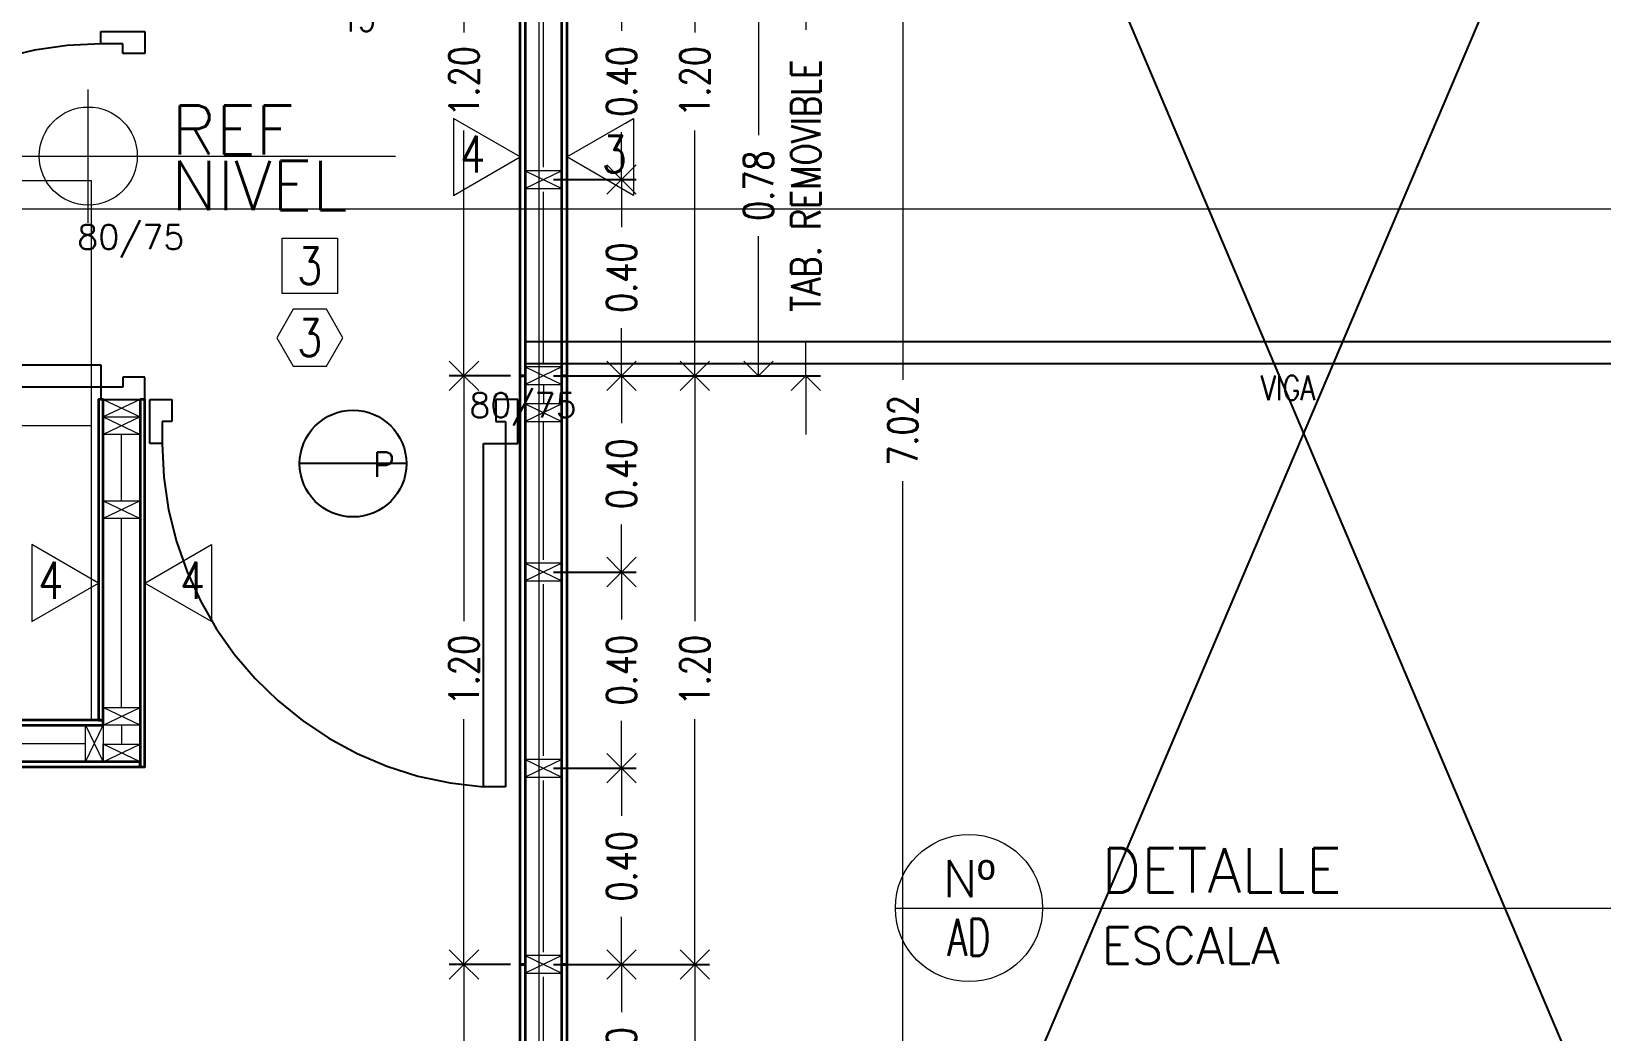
# Model space of a CAD drawing. Header units: inches. Extents: x 10.8 to 60.4, y 12.2 to 79.7.
# Drawn here: x 15.527 to 18.728, y 37.457 to 39.495 of the extents above; entities that cross this region are included whole.
import ezdxf
from ezdxf.enums import TextEntityAlignment as Align

# ---------------------------------------------------------------- set-up
doc = ezdxf.new("R2010")
doc.units = ezdxf.units.IN
doc.header["$MEASUREMENT"] = 0
doc.linetypes.add('CENTER', pattern=[2, 1.25, -0.25, 0.25, -0.25])
doc.layers.get('DEFPOINTS').update_dxf_attribs({"color": 210})
for name, color, linetype, lineweight in [('A-ANNO-DIMS', 3, 'Continuous', 18), ('A-ANNO-SYMB', 3, 'Continuous', 18), ('A-ANNO-TEXT', 3, 'Continuous', 18), ('A-DOOR-FULL', 4, 'Continuous', 25), ('A-ELEV-MBE2', 4, 'Continuous', 25), ('A-FURN', 8, 'Continuous', 18), ('A-SECT-MCUT', 7, 'Continuous', 35), ('A-WALL-PATT', 8, 'Continuous', 18), ('A-WALL-STUD', 3, 'Continuous', 18)]:
    doc.layers.add(name, color=color, linetype=linetype, lineweight=lineweight)
doc.styles.add('E-ROMANS', font='romans.shx', dxfattribs={"width": 0.8})
doc.dimstyles.new('E-0050_ARW_12', dxfattribs={"dimscale": 0.001, "dimtxt": 60, "dimasz": 60, "dimexe": 30, "dimexo": 20, "dimgap": 30, "dimtad": 0, "dimzin": 0, "dimdsep": 46, "dimtxsty": 'E-ROMANS', "dimblk": 'OPEN90', "dimcen": 30, "dimclrd": 256, "dimclre": 256, "dimclrt": 256, "dimadec": 0, "dimazin": 0, "dimtfac": 1, "dimtmove": 1, "dimatfit": 3, "dimldrblk": 'OPEN90', "dimfxl": 1, "dimtfill": 1, "dimtolj": 1, "dimtzin": 0, "dimlwd": -1, "dimarcsym": 0})

# ---------------------------------------------------------------- blocks, each defined once
blk = doc.blocks.new('_Open90')
at = {"color": 0, "linetype": 'ByBlock', "lineweight": -2}
for p, q in [((0, 0), (-1, 0)), ((-0.5, 0.5), (0, 0)), ((0, 0), (-0.5, -0.5))]:
    blk.add_line(p, q, dxfattribs=at)
blk = doc.blocks.new('*D713')
at = {"layer": 'A-ANNO-DIMS', "lineweight": -2, "transparency": 16777216}
for p, q in [((16.5914, 37.5934), (16.7602, 37.5934)), ((16.5914, 37.1934), (16.7602, 37.1934))]:
    blk.add_line(p, q, dxfattribs=at)
at = {"layer": 'A-ANNO-DIMS', "transparency": 16777216}
for p, q in [((16.7302, 37.5334), (16.7302, 37.4965)), ((16.7302, 37.2534), (16.7302, 37.2903))]:
    blk.add_line(p, q, dxfattribs=at)
at = {"layer": 'DEFPOINTS', "color": 0, "transparency": 16777216}
for p in [(16.5714, 37.5934), (16.7302, 37.5934), (16.5714, 37.1934)]:
    blk.add_point(p, dxfattribs=at)
at = {"layer": 'A-ANNO-DIMS', "transparency": 16777216, "xscale": 0.06, "yscale": 0.06, "zscale": 0.06}
for p, rotation in [((16.7302, 37.5934), 90), ((16.7302, 37.1934), 270)]:
    blk.add_blockref('_Open90', p, dxfattribs=dict(at, rotation=rotation))
at = {"layer": 'A-ANNO-DIMS', "transparency": 16777216, "insert": (16.7302, 37.3934), "char_height": 0.06, "attachment_point": 5, "rotation": 90, "style": 'E-ROMANS', "bg_fill": 3, "box_fill_scale": 1.25, "bg_fill_color": 256, "bg_fill_true_color": 13158600, "bg_fill_transparency": 0}
blk.add_mtext('\\A1;0.40', dxfattribs=at)
blk = doc.blocks.new('*D714')
at = {"layer": 'A-ANNO-DIMS', "lineweight": -2, "transparency": 16777216}
for p, q in [((16.5914, 37.9934), (16.7602, 37.9934)), ((16.5914, 37.5934), (16.7602, 37.5934))]:
    blk.add_line(p, q, dxfattribs=at)
at = {"layer": 'A-ANNO-DIMS', "transparency": 16777216}
for p, q in [((16.7302, 37.9334), (16.7302, 37.8966)), ((16.7302, 37.6534), (16.7302, 37.6903))]:
    blk.add_line(p, q, dxfattribs=at)
at = {"layer": 'DEFPOINTS', "color": 0, "transparency": 16777216}
for p in [(16.5714, 37.9934), (16.7302, 37.9934), (16.5714, 37.5934)]:
    blk.add_point(p, dxfattribs=at)
at = {"layer": 'A-ANNO-DIMS', "transparency": 16777216, "xscale": 0.06, "yscale": 0.06, "zscale": 0.06}
for p, rotation in [((16.7302, 37.9934), 90), ((16.7302, 37.5934), 270)]:
    blk.add_blockref('_Open90', p, dxfattribs=dict(at, rotation=rotation))
at = {"layer": 'A-ANNO-DIMS', "transparency": 16777216, "insert": (16.7302, 37.7934), "char_height": 0.06, "attachment_point": 5, "rotation": 90, "style": 'E-ROMANS', "bg_fill": 3, "box_fill_scale": 1.25, "bg_fill_color": 256, "bg_fill_true_color": 13158600, "bg_fill_transparency": 0}
blk.add_mtext('\\A1;0.40', dxfattribs=at)
blk = doc.blocks.new('*D715')
at = {"layer": 'A-ANNO-DIMS', "lineweight": -2, "transparency": 16777216}
for p, q in [((16.5914, 38.3934), (16.7602, 38.3934)), ((16.5914, 37.9934), (16.7602, 37.9934))]:
    blk.add_line(p, q, dxfattribs=at)
at = {"layer": 'A-ANNO-DIMS', "transparency": 16777216}
for p, q in [((16.7302, 38.3334), (16.7302, 38.2966)), ((16.7302, 38.0534), (16.7302, 38.0903))]:
    blk.add_line(p, q, dxfattribs=at)
at = {"layer": 'DEFPOINTS', "color": 0, "transparency": 16777216}
for p in [(16.5714, 38.3934), (16.7302, 38.3934), (16.5714, 37.9934)]:
    blk.add_point(p, dxfattribs=at)
at = {"layer": 'A-ANNO-DIMS', "transparency": 16777216, "xscale": 0.06, "yscale": 0.06, "zscale": 0.06}
for p, rotation in [((16.7302, 38.3934), 90), ((16.7302, 37.9934), 270)]:
    blk.add_blockref('_Open90', p, dxfattribs=dict(at, rotation=rotation))
at = {"layer": 'A-ANNO-DIMS', "transparency": 16777216, "insert": (16.7302, 38.1934), "char_height": 0.06, "attachment_point": 5, "rotation": 90, "style": 'E-ROMANS', "bg_fill": 3, "box_fill_scale": 1.25, "bg_fill_color": 256, "bg_fill_true_color": 13158600, "bg_fill_transparency": 0}
blk.add_mtext('\\A1;0.40', dxfattribs=at)
blk = doc.blocks.new('*D716')
at = {"layer": 'A-ANNO-DIMS', "lineweight": -2, "transparency": 16777216}
for p, q in [((16.5914, 38.7934), (16.7602, 38.7934)), ((16.5914, 38.3934), (16.7602, 38.3934))]:
    blk.add_line(p, q, dxfattribs=at)
at = {"layer": 'A-ANNO-DIMS', "transparency": 16777216}
for p, q in [((16.7302, 38.7334), (16.7302, 38.6966)), ((16.7302, 38.4534), (16.7302, 38.4903))]:
    blk.add_line(p, q, dxfattribs=at)
at = {"layer": 'DEFPOINTS', "color": 0, "transparency": 16777216}
for p in [(16.5714, 38.7934), (16.7302, 38.7934), (16.5714, 38.3934)]:
    blk.add_point(p, dxfattribs=at)
at = {"layer": 'A-ANNO-DIMS', "transparency": 16777216, "xscale": 0.06, "yscale": 0.06, "zscale": 0.06}
for p, rotation in [((16.7302, 38.7934), 90), ((16.7302, 38.3934), 270)]:
    blk.add_blockref('_Open90', p, dxfattribs=dict(at, rotation=rotation))
at = {"layer": 'A-ANNO-DIMS', "transparency": 16777216, "insert": (16.7302, 38.5934), "char_height": 0.06, "attachment_point": 5, "rotation": 90, "style": 'E-ROMANS', "bg_fill": 3, "box_fill_scale": 1.25, "bg_fill_color": 256, "bg_fill_true_color": 13158600, "bg_fill_transparency": 0}
blk.add_mtext('\\A1;0.40', dxfattribs=at)
blk = doc.blocks.new('*D717')
at = {"layer": 'A-ANNO-DIMS', "lineweight": -2, "transparency": 16777216}
for p, q in [((16.5914, 39.1934), (16.7602, 39.1934)), ((16.5914, 38.7934), (16.7602, 38.7934))]:
    blk.add_line(p, q, dxfattribs=at)
at = {"layer": 'A-ANNO-DIMS', "transparency": 16777216}
for p, q in [((16.7302, 39.1334), (16.7302, 39.0966)), ((16.7302, 38.8534), (16.7302, 38.8903))]:
    blk.add_line(p, q, dxfattribs=at)
at = {"layer": 'DEFPOINTS', "color": 0, "transparency": 16777216}
for p in [(16.5714, 39.1934), (16.7302, 39.1934), (16.5714, 38.7934)]:
    blk.add_point(p, dxfattribs=at)
at = {"layer": 'A-ANNO-DIMS', "transparency": 16777216, "xscale": 0.06, "yscale": 0.06, "zscale": 0.06}
for p, rotation in [((16.7302, 39.1934), 90), ((16.7302, 38.7934), 270)]:
    blk.add_blockref('_Open90', p, dxfattribs=dict(at, rotation=rotation))
at = {"layer": 'A-ANNO-DIMS', "transparency": 16777216, "insert": (16.7302, 38.9934), "char_height": 0.06, "attachment_point": 5, "rotation": 90, "style": 'E-ROMANS', "bg_fill": 3, "box_fill_scale": 1.25, "bg_fill_color": 256, "bg_fill_true_color": 13158600, "bg_fill_transparency": 0}
blk.add_mtext('\\A1;0.40', dxfattribs=at)
blk = doc.blocks.new('*D718')
at = {"layer": 'A-ANNO-DIMS', "lineweight": -2, "transparency": 16777216}
for p, q in [((16.5914, 39.5934), (16.7602, 39.5934)), ((16.5914, 39.1934), (16.7602, 39.1934))]:
    blk.add_line(p, q, dxfattribs=at)
at = {"layer": 'A-ANNO-DIMS', "transparency": 16777216}
for p, q in [((16.7302, 39.5334), (16.7302, 39.4966)), ((16.7302, 39.2534), (16.7302, 39.2903))]:
    blk.add_line(p, q, dxfattribs=at)
at = {"layer": 'DEFPOINTS', "color": 0, "transparency": 16777216}
for p in [(16.5714, 39.5934), (16.7302, 39.5934), (16.5714, 39.1934)]:
    blk.add_point(p, dxfattribs=at)
at = {"layer": 'A-ANNO-DIMS', "transparency": 16777216, "xscale": 0.06, "yscale": 0.06, "zscale": 0.06}
for p, rotation in [((16.7302, 39.5934), 90), ((16.7302, 39.1934), 270)]:
    blk.add_blockref('_Open90', p, dxfattribs=dict(at, rotation=rotation))
at = {"layer": 'A-ANNO-DIMS', "transparency": 16777216, "insert": (16.7302, 39.3934), "char_height": 0.06, "attachment_point": 5, "rotation": 90, "style": 'E-ROMANS', "bg_fill": 3, "box_fill_scale": 1.25, "bg_fill_color": 256, "bg_fill_true_color": 13158600, "bg_fill_transparency": 0}
blk.add_mtext('\\A1;0.40', dxfattribs=at)
blk = doc.blocks.new('*D727')
at = {"layer": 'A-ANNO-DIMS', "lineweight": -2, "transparency": 16777216}
for p, q in [((16.6389, 37.5934), (16.9097, 37.5934)), ((16.6389, 36.3934), (16.9097, 36.3934))]:
    blk.add_line(p, q, dxfattribs=at)
at = {"layer": 'A-ANNO-DIMS', "transparency": 16777216}
for p, q in [((16.8797, 37.5334), (16.8797, 37.0931)), ((16.8797, 36.4534), (16.8797, 36.8937))]:
    blk.add_line(p, q, dxfattribs=at)
at = {"layer": 'DEFPOINTS', "color": 0, "transparency": 16777216}
for p in [(16.6189, 37.5934), (16.8797, 37.5934), (16.6189, 36.3934)]:
    blk.add_point(p, dxfattribs=at)
at = {"layer": 'A-ANNO-DIMS', "transparency": 16777216, "xscale": 0.06, "yscale": 0.06, "zscale": 0.06}
for p, rotation in [((16.8797, 37.5934), 90), ((16.8797, 36.3934), 270)]:
    blk.add_blockref('_Open90', p, dxfattribs=dict(at, rotation=rotation))
at = {"layer": 'A-ANNO-DIMS', "transparency": 16777216, "insert": (16.8797, 36.9934), "char_height": 0.06, "attachment_point": 5, "rotation": 90, "style": 'E-ROMANS', "bg_fill": 3, "box_fill_scale": 1.25, "bg_fill_color": 256, "bg_fill_true_color": 13158600, "bg_fill_transparency": 0}
blk.add_mtext('\\A1;1.20', dxfattribs=at)
blk = doc.blocks.new('*D728')
at = {"layer": 'A-ANNO-DIMS', "lineweight": -2, "transparency": 16777216}
for p, q in [((16.6389, 38.7934), (16.9097, 38.7934)), ((16.6389, 37.5934), (16.9097, 37.5934))]:
    blk.add_line(p, q, dxfattribs=at)
at = {"layer": 'A-ANNO-DIMS', "transparency": 16777216}
for p, q in [((16.8797, 38.7334), (16.8797, 38.2931)), ((16.8797, 37.6534), (16.8797, 38.0937))]:
    blk.add_line(p, q, dxfattribs=at)
at = {"layer": 'DEFPOINTS', "color": 0, "transparency": 16777216}
for p in [(16.6189, 38.7934), (16.8797, 38.7934), (16.6189, 37.5934)]:
    blk.add_point(p, dxfattribs=at)
at = {"layer": 'A-ANNO-DIMS', "transparency": 16777216, "xscale": 0.06, "yscale": 0.06, "zscale": 0.06}
for p, rotation in [((16.8797, 38.7934), 90), ((16.8797, 37.5934), 270)]:
    blk.add_blockref('_Open90', p, dxfattribs=dict(at, rotation=rotation))
at = {"layer": 'A-ANNO-DIMS', "transparency": 16777216, "insert": (16.8797, 38.1934), "char_height": 0.06, "attachment_point": 5, "rotation": 90, "style": 'E-ROMANS', "bg_fill": 3, "box_fill_scale": 1.25, "bg_fill_color": 256, "bg_fill_true_color": 13158600, "bg_fill_transparency": 0}
blk.add_mtext('\\A1;1.20', dxfattribs=at)
blk = doc.blocks.new('*D729')
at = {"layer": 'A-ANNO-DIMS', "lineweight": -2, "transparency": 16777216}
for p, q in [((16.6389, 39.9934), (16.9097, 39.9934)), ((16.6389, 38.7934), (16.9097, 38.7934))]:
    blk.add_line(p, q, dxfattribs=at)
at = {"layer": 'A-ANNO-DIMS', "transparency": 16777216}
for p, q in [((16.8797, 39.9334), (16.8797, 39.4931)), ((16.8797, 38.8534), (16.8797, 39.2937))]:
    blk.add_line(p, q, dxfattribs=at)
at = {"layer": 'DEFPOINTS', "color": 0, "transparency": 16777216}
for p in [(16.6189, 39.9934), (16.8797, 39.9934), (16.6189, 38.7934)]:
    blk.add_point(p, dxfattribs=at)
at = {"layer": 'A-ANNO-DIMS', "transparency": 16777216, "xscale": 0.06, "yscale": 0.06, "zscale": 0.06}
for p, rotation in [((16.8797, 39.9934), 90), ((16.8797, 38.7934), 270)]:
    blk.add_blockref('_Open90', p, dxfattribs=dict(at, rotation=rotation))
at = {"layer": 'A-ANNO-DIMS', "transparency": 16777216, "insert": (16.8797, 39.3934), "char_height": 0.06, "attachment_point": 5, "rotation": 90, "style": 'E-ROMANS', "bg_fill": 3, "box_fill_scale": 1.25, "bg_fill_color": 256, "bg_fill_true_color": 13158600, "bg_fill_transparency": 0}
blk.add_mtext('\\A1;1.20', dxfattribs=at)
blk = doc.blocks.new('*D761')
at = {"layer": 'A-ANNO-DIMS', "lineweight": -2, "transparency": 16777216}
for p, q in [((16.5039, 37.5934), (16.3791, 37.5934)), ((16.5039, 36.3934), (16.3791, 36.3934))]:
    blk.add_line(p, q, dxfattribs=at)
at = {"layer": 'A-ANNO-DIMS', "transparency": 16777216}
for p, q in [((16.4091, 37.5334), (16.4091, 37.0931)), ((16.4091, 36.4534), (16.4091, 36.8937))]:
    blk.add_line(p, q, dxfattribs=at)
at = {"layer": 'DEFPOINTS', "color": 0, "transparency": 16777216}
for p in [(16.4091, 37.5934), (16.5239, 37.5934), (16.5239, 36.3934)]:
    blk.add_point(p, dxfattribs=at)
at = {"layer": 'A-ANNO-DIMS', "transparency": 16777216, "xscale": 0.06, "yscale": 0.06, "zscale": 0.06}
for p, rotation in [((16.4091, 37.5934), 90), ((16.4091, 36.3934), 270)]:
    blk.add_blockref('_Open90', p, dxfattribs=dict(at, rotation=rotation))
at = {"layer": 'A-ANNO-DIMS', "transparency": 16777216, "insert": (16.4091, 36.9934), "char_height": 0.06, "attachment_point": 5, "rotation": 90, "style": 'E-ROMANS', "bg_fill": 3, "box_fill_scale": 1.25, "bg_fill_color": 256, "bg_fill_true_color": 13158600, "bg_fill_transparency": 0}
blk.add_mtext('\\A1;1.20', dxfattribs=at)
blk = doc.blocks.new('*D762')
at = {"layer": 'A-ANNO-DIMS', "lineweight": -2, "transparency": 16777216}
for p, q in [((16.5039, 38.7934), (16.3791, 38.7934)), ((16.5039, 37.5934), (16.3791, 37.5934))]:
    blk.add_line(p, q, dxfattribs=at)
at = {"layer": 'A-ANNO-DIMS', "transparency": 16777216}
for p, q in [((16.4091, 38.7334), (16.4091, 38.2931)), ((16.4091, 37.6534), (16.4091, 38.0937))]:
    blk.add_line(p, q, dxfattribs=at)
at = {"layer": 'DEFPOINTS', "color": 0, "transparency": 16777216}
for p in [(16.4091, 38.7934), (16.5239, 38.7934), (16.5239, 37.5934)]:
    blk.add_point(p, dxfattribs=at)
at = {"layer": 'A-ANNO-DIMS', "transparency": 16777216, "xscale": 0.06, "yscale": 0.06, "zscale": 0.06}
for p, rotation in [((16.4091, 38.7934), 90), ((16.4091, 37.5934), 270)]:
    blk.add_blockref('_Open90', p, dxfattribs=dict(at, rotation=rotation))
at = {"layer": 'A-ANNO-DIMS', "transparency": 16777216, "insert": (16.4091, 38.1934), "char_height": 0.06, "attachment_point": 5, "rotation": 90, "style": 'E-ROMANS', "bg_fill": 3, "box_fill_scale": 1.25, "bg_fill_color": 256, "bg_fill_true_color": 13158600, "bg_fill_transparency": 0}
blk.add_mtext('\\A1;1.20', dxfattribs=at)
blk = doc.blocks.new('*D763')
at = {"layer": 'A-ANNO-DIMS', "lineweight": -2, "transparency": 16777216}
for p, q in [((16.5039, 39.9934), (16.3791, 39.9934)), ((16.5039, 38.7934), (16.3791, 38.7934))]:
    blk.add_line(p, q, dxfattribs=at)
at = {"layer": 'A-ANNO-DIMS', "transparency": 16777216}
for p, q in [((16.4091, 39.9334), (16.4091, 39.4931)), ((16.4091, 38.8534), (16.4091, 39.2937))]:
    blk.add_line(p, q, dxfattribs=at)
at = {"layer": 'DEFPOINTS', "color": 0, "transparency": 16777216}
for p in [(16.4091, 39.9934), (16.5239, 39.9934), (16.5239, 38.7934)]:
    blk.add_point(p, dxfattribs=at)
at = {"layer": 'A-ANNO-DIMS', "transparency": 16777216, "xscale": 0.06, "yscale": 0.06, "zscale": 0.06}
for p, rotation in [((16.4091, 39.9934), 90), ((16.4091, 38.7934), 270)]:
    blk.add_blockref('_Open90', p, dxfattribs=dict(at, rotation=rotation))
at = {"layer": 'A-ANNO-DIMS', "transparency": 16777216, "insert": (16.4091, 39.3934), "char_height": 0.06, "attachment_point": 5, "rotation": 90, "style": 'E-ROMANS', "bg_fill": 3, "box_fill_scale": 1.25, "bg_fill_color": 256, "bg_fill_true_color": 13158600, "bg_fill_transparency": 0}
blk.add_mtext('\\A1;1.20', dxfattribs=at)
blk = doc.blocks.new('*D785')
at = {"layer": 'A-ANNO-DIMS', "transparency": 16777216}
for p, q in [((17.1058, 39.6284), (17.1058, 39.6884)), ((17.1058, 39.5684), (17.1058, 39.4989)), ((17.1058, 38.7934), (17.1058, 38.8629)), ((17.1058, 38.7334), (17.1058, 38.6734))]:
    blk.add_line(p, q, dxfattribs=at)
at = {"layer": 'A-ANNO-DIMS', "lineweight": -2, "transparency": 16777216}
for p, q in [((16.6289, 39.5684), (17.1358, 39.5684)), ((16.6289, 38.7934), (17.1358, 38.7934))]:
    blk.add_line(p, q, dxfattribs=at)
at = {"layer": 'DEFPOINTS', "color": 0, "transparency": 16777216}
for p in [(16.6089, 39.5684), (16.6089, 38.7934), (17.1058, 38.7934)]:
    blk.add_point(p, dxfattribs=at)
at = {"layer": 'A-ANNO-DIMS', "transparency": 16777216, "xscale": 0.06, "yscale": 0.06, "zscale": 0.06}
for p, rotation in [((17.1058, 39.5684), 270), ((17.1058, 38.7934), 90)]:
    blk.add_blockref('_Open90', p, dxfattribs=dict(at, rotation=rotation))
at = {"layer": 'A-ANNO-DIMS', "transparency": 16777216, "insert": (17.1058, 39.1809), "char_height": 0.06, "attachment_point": 5, "rotation": 90, "style": 'E-ROMANS', "bg_fill": 3, "box_fill_scale": 1.25, "bg_fill_color": 256, "bg_fill_true_color": 13158600, "bg_fill_transparency": 0}
blk.add_mtext('\\A1;TAB. REMOVIBLE', dxfattribs=at)
blk = doc.blocks.new('*D786')
at = {"layer": 'A-ANNO-DIMS', "lineweight": -2, "transparency": 16777216}
for p, q in [((16.6289, 39.5684), (17.0396, 39.5684)), ((16.6289, 38.7934), (17.0396, 38.7934))]:
    blk.add_line(p, q, dxfattribs=at)
at = {"layer": 'A-ANNO-DIMS', "transparency": 16777216}
for p, q in [((17.0096, 39.5084), (17.0096, 39.284)), ((17.0096, 38.8534), (17.0096, 39.0778))]:
    blk.add_line(p, q, dxfattribs=at)
at = {"layer": 'DEFPOINTS', "color": 0, "transparency": 16777216}
for p in [(16.6089, 39.5684), (17.0096, 39.5684), (16.6089, 38.7934)]:
    blk.add_point(p, dxfattribs=at)
at = {"layer": 'A-ANNO-DIMS', "transparency": 16777216, "xscale": 0.06, "yscale": 0.06, "zscale": 0.06}
for p, rotation in [((17.0096, 39.5684), 90), ((17.0096, 38.7934), 270)]:
    blk.add_blockref('_Open90', p, dxfattribs=dict(at, rotation=rotation))
at = {"layer": 'A-ANNO-DIMS', "transparency": 16777216, "insert": (17.0096, 39.1809), "char_height": 0.06, "attachment_point": 5, "rotation": 90, "style": 'E-ROMANS', "bg_fill": 3, "box_fill_scale": 1.25, "bg_fill_color": 256, "bg_fill_true_color": 13158600, "bg_fill_transparency": 0}
blk.add_mtext('\\A1;0.78', dxfattribs=at)
blk = doc.blocks.new('*D1000')
at = {"layer": 'A-ANNO-DIMS', "lineweight": -2, "transparency": 16777216}
for p, q in [((16.6389, 42.1914), (17.3335, 42.1914)), ((16.6389, 35.1724), (17.3335, 35.1724))]:
    blk.add_line(p, q, dxfattribs=at)
at = {"layer": 'A-ANNO-DIMS', "transparency": 16777216}
for p, q in [((17.3035, 42.1314), (17.3035, 38.785)), ((17.3035, 35.2324), (17.3035, 38.5788))]:
    blk.add_line(p, q, dxfattribs=at)
at = {"layer": 'DEFPOINTS', "color": 0, "transparency": 16777216}
for p in [(16.6189, 42.1914), (17.3035, 42.1914), (16.6189, 35.1724)]:
    blk.add_point(p, dxfattribs=at)
at = {"layer": 'A-ANNO-DIMS', "transparency": 16777216, "xscale": 0.06, "yscale": 0.06, "zscale": 0.06}
for p, rotation in [((17.3035, 42.1914), 90), ((17.3035, 35.1724), 270)]:
    blk.add_blockref('_Open90', p, dxfattribs=dict(at, rotation=rotation))
at = {"layer": 'A-ANNO-DIMS', "transparency": 16777216, "insert": (17.3035, 38.6819), "char_height": 0.06, "attachment_point": 5, "rotation": 90, "style": 'E-ROMANS', "bg_fill": 3, "box_fill_scale": 1.25, "bg_fill_color": 256, "bg_fill_true_color": 13158600, "bg_fill_transparency": 0}
blk.add_mtext('\\A1;7.02', dxfattribs=at)

msp = doc.modelspace()

# ---------------------------------------------------------------- linework, layer by layer
at = {"layer": 'A-ANNO-SYMB'}
for p, q in [((15.6433, 39.1054), (15.6433, 39.3772)), ((15.4888, 39.2413), (16.2699, 39.2413)), ((15.1496, 39.1912), (15.6496, 39.1912)), ((15.6496, 38.6912), (15.6496, 39.1912))]:
    msp.add_line(p, q, dxfattribs=at)
msp.add_circle((15.6433, 39.2413), 0.1, dxfattribs=at)
at = {"layer": 'A-ANNO-TEXT'}
for points in [[(16.0387, 39.0738), (16.1512, 39.0738), (16.1512, 38.9613), (16.0387, 38.9613)], [(16.1286, 38.8127), (16.1622, 38.871), (16.1286, 38.9293), (16.0613, 38.9293), (16.0276, 38.871), (16.0613, 38.8127)], [(15.6639, 38.3708), (15.528, 38.4492), (15.528, 38.2923)], [(15.7589, 38.3708), (15.8947, 38.4492), (15.8947, 38.2923)]]:
    msp.add_lwpolyline(points, close=True, dxfattribs=at)
at = {"layer": 'A-DOOR-FULL', "linetype": 'CENTER'}
for points in [[(15.6689, 39.4704), (15.6689, 39.4954), (15.7589, 39.4954), (15.7589, 39.4504), (15.7139, 39.4504), (15.7139, 39.4704), (15.6689, 39.4704)], [(14.9689, 38.8154), (15.6689, 38.8154), (15.6689, 38.7704), (14.9689, 38.7704), (14.9689, 38.8154)], [(15.6689, 38.7704), (15.6689, 38.7454), (15.7589, 38.7454), (15.7589, 38.7904), (15.7139, 38.7904), (15.7139, 38.7704), (15.6689, 38.7704)], [(15.7939, 38.6554), (15.7689, 38.6554), (15.7689, 38.7454), (15.8139, 38.7454), (15.8139, 38.7004), (15.7939, 38.7004), (15.7939, 38.6554)], [(16.2917, 38.6144), (16.0742, 38.6144)]]:
    msp.add_lwpolyline(points, dxfattribs=at)
msp.add_circle((16.183, 38.6144), 0.1088, dxfattribs=at)
msp.add_arc((15.6699, 38.7677), 0.7027, 90.0864, 176.1093, dxfattribs=at)
at = {"layer": 'A-ELEV-MBE2', "ltscale": 7}
for p, q in [((16.6299, 42.1924), (19.5969, 35.1934)), ((16.6299, 35.1714), (19.5969, 42.1454))]:
    msp.add_line(p, q, dxfattribs=at)
at = {"layer": 'A-FURN'}
msp.add_lwpolyline([(15.6496, 38.0912), (15.6496, 38.6912), (15.1496, 38.6912), (15.1496, 38.0912)], close=True, dxfattribs=at)
at = {"layer": 'A-SECT-MCUT'}
for points in [[(16.5339, 39.9934), (16.5339, 38.7934), (16.5239, 38.7934), (16.5239, 39.9934)], [(16.6189, 39.9934), (16.6189, 38.7934), (16.6089, 38.7934), (16.6089, 39.9934)], [(16.5339, 38.7934), (16.5339, 37.5934), (16.5239, 37.5934), (16.5239, 38.7934)], [(16.6189, 38.7934), (16.6189, 37.5934), (16.6089, 37.5934), (16.6089, 38.7934)], [(15.6639, 38.0912), (15.6739, 38.0912), (15.6739, 38.7454), (15.6639, 38.7454)], [(15.7489, 37.9962), (15.7589, 37.9962), (15.7589, 38.7454), (15.7489, 38.7454)], [(14.6345, 38.0912), (14.6345, 38.0812), (15.6739, 38.0812), (15.6739, 38.0912)], [(14.5395, 38.0062), (14.5395, 37.9962), (15.7489, 37.9962), (15.7489, 38.0062)], [(16.5339, 37.5934), (16.5339, 36.3934), (16.5239, 36.3934), (16.5239, 37.5934)], [(16.6189, 37.5934), (16.6189, 36.3934), (16.6089, 36.3934), (16.6089, 37.5934)]]:
    msp.add_lwpolyline(points, close=True, dxfattribs=at)
at = {"layer": 'A-WALL-PATT', "ltscale": 0.1}
for p, q in [((15.7114, 38.5384), (15.7114, 38.6734)), ((15.7114, 38.1172), (15.7114, 38.5024)), ((15.7114, 38.0812), (15.7114, 38.0422)), ((15.3739, 38.0437), (15.6379, 38.0437))]:
    msp.add_line(p, q, dxfattribs=at)
at = {"layer": 'A-WALL-STUD'}
for p, q in [((15.7489, 38.7454), (15.6739, 38.7094)), ((15.6739, 38.7454), (15.7489, 38.7094)), ((15.6739, 38.7094), (15.7489, 38.6734)), ((15.7489, 38.7094), (15.6739, 38.6734)), ((15.6739, 38.5384), (15.7489, 38.5024)), ((15.7489, 38.5384), (15.6739, 38.5024)), ((15.7489, 38.0812), (15.6739, 38.1172)), ((15.6739, 38.0812), (15.7489, 38.1172)), ((15.6379, 38.0062), (15.6739, 38.0812)), ((15.6379, 38.0812), (15.6739, 38.0062)), ((15.7489, 38.0062), (15.6739, 38.0422)), ((15.6739, 38.0062), (15.7489, 38.0422))]:
    msp.add_line(p, q, dxfattribs=at)
for points in [[(15.7489, 38.7454), (15.6739, 38.7454), (15.6739, 38.7094), (15.7489, 38.7094)], [(15.6739, 38.7094), (15.7489, 38.7094), (15.7489, 38.6734), (15.6739, 38.6734)], [(15.6739, 38.5384), (15.7489, 38.5384), (15.7489, 38.5024), (15.6739, 38.5024)], [(15.7489, 38.0812), (15.6739, 38.0812), (15.6739, 38.1172), (15.7489, 38.1172)], [(15.6379, 38.0062), (15.6379, 38.0812), (15.6739, 38.0812), (15.6739, 38.0062)], [(15.7489, 38.0062), (15.6739, 38.0062), (15.6739, 38.0422), (15.7489, 38.0422)]]:
    msp.add_lwpolyline(points, close=True, dxfattribs=at)

# ---------------------------------------------------------------- texts
at = {"layer": 'A-ANNO-TEXT', "attachment_point": 5, "style": 'E-ROMANS'}
for s, insert, char_height, rotation in [('\\pi-0.3,l0.3,t0.3;13', (16.1939, 39.5203), 0.05, 0.0005), ('\\pi-0.45,l0.45,t0.45;3', (16.0949, 39.0176), 0.075, 0.0005), ('\\pi-0.45,l0.45,t0.45;3', (16.0949, 38.871), 0.075, 0.0005), ('\\pi-0.45,l0.45,t0.45;4', (15.567, 38.3764), 0.075, 0.0005), ('\\pi-0.45,l0.45,t0.45;4', (15.8558, 38.3764), 0.075, 359.9995)]:
    msp.add_mtext(s, dxfattribs=dict(at, insert=insert, char_height=char_height, rotation=rotation))
at = {"layer": 'A-ANNO-TEXT', "insert": (18.089, 38.7689), "char_height": 0.05, "attachment_point": 5, "style": 'E-ROMANS'}
msp.add_mtext('\\pi-0.15,l0.15,t0.15;VIGA', dxfattribs=at)
at = {"layer": 'A-ANNO-TEXT', "style": 'E-ROMANS'}
msp.add_attdef('REF', text='', height=0.1, dxfattribs=at).set_placement((15.8129, 39.2142), align=Align.BOTTOM_LEFT)
msp.add_attdef('NIVEL', text='%%P0,00', height=0.1, dxfattribs=at).set_placement((15.8121, 39.2313), align=Align.TOP_LEFT)
msp.add_attdef('80/75', text='x/x', height=0.05, dxfattribs=at).set_placement((15.73, 39.1014), align=Align.TOP_CENTER)
for tag, text, height, p in [('P', 'P', 0.05, (16.246, 38.5727)), ('Nº', '0', 0.0749, (17.4384, 37.7084))]:
    msp.add_attdef(tag, text=text, height=height, dxfattribs=at).set_placement(p, align=Align.BOTTOM_CENTER)
for tag, p, s, height in [('DETALLE', (17.7088, 37.7404), 'D E T A L L E   T I P O', 0.089939), ('ESCALA', (17.7088, 37.5944), 'E s c a l a   1 : 1 0 0', 0.074949)]:
    msp.add_attdef(tag, p, s, height=height, dxfattribs=at)
at = {"layer": 'A-ANNO-TEXT', "style": 'E-ROMANS', "width": 0.7}
msp.add_attdef('AD', text='AD', height=0.07495, dxfattribs=at).set_placement((17.4384, 37.6863), align=Align.TOP_CENTER)

# ---------------------------------------------------------------- next in the draw order: dimensions: what is measured, and where the dimension line sits
at = {"layer": 'A-ANNO-DIMS'}
for base, p1, p2, picture, middle in [((16.4091, 37.5934), (16.5239, 36.3934), (16.5239, 37.5934), '*D761', (16.4091, 36.9934)), ((16.7302, 37.5934), (16.5714, 37.1934), (16.5714, 37.5934), '*D713', (16.7302, 37.3934))]:
    dim = msp.add_linear_dim(base=base, p1=p1, p2=p2, angle=90, dimstyle='E-0050_ARW_12', dxfattribs=at)
    dim.commit()
    dim.dimension.update_dxf_attribs({"geometry": picture, "text_midpoint": middle})

# ---------------------------------------------------------------- next in the draw order: linework, layer by layer
at = {"layer": 'A-WALL-PATT', "ltscale": 0.1}
msp.add_line((16.5714, 37.2184), (16.5714, 37.5684), dxfattribs=at)

# ---------------------------------------------------------------- next in the draw order: dimensions: what is measured, and where the dimension line sits
at = {"layer": 'A-ANNO-DIMS'}
for base, p1, p2, picture, middle in [((16.4091, 38.7934), (16.5239, 37.5934), (16.5239, 38.7934), '*D762', (16.4091, 38.1934)), ((16.7302, 37.9934), (16.5714, 37.5934), (16.5714, 37.9934), '*D714', (16.7302, 37.7934))]:
    dim = msp.add_linear_dim(base=base, p1=p1, p2=p2, angle=90, dimstyle='E-0050_ARW_12', dxfattribs=at)
    dim.commit()
    dim.dimension.update_dxf_attribs({"geometry": picture, "text_midpoint": middle})

# ---------------------------------------------------------------- next in the draw order: linework, layer by layer
at = {"layer": 'A-DOOR-FULL', "linetype": 'CENTER'}
for points in [[(16.4939, 38.6554), (16.5189, 38.6554), (16.5189, 38.7454), (16.4739, 38.7454), (16.4739, 38.7004), (16.4939, 38.7004), (16.4939, 38.6554)], [(16.4489, 37.9554), (16.4489, 38.6554), (16.4939, 38.6554), (16.4939, 37.9554), (16.4489, 37.9554)]]:
    msp.add_lwpolyline(points, dxfattribs=at)
msp.add_arc((16.4965, 38.6565), 0.7027, 180.0864, 266.1093, dxfattribs=at)
at = {"layer": 'A-WALL-PATT', "ltscale": 0.1}
msp.add_line((16.5714, 37.6184), (16.5714, 37.9684), dxfattribs=at)

# ---------------------------------------------------------------- next in the draw order: dimensions: what is measured, and where the dimension line sits
at = {"layer": 'A-ANNO-DIMS'}
for base, p1, p2, picture, middle in [((16.4091, 39.9934), (16.5239, 38.7934), (16.5239, 39.9934), '*D763', (16.4091, 39.3934)), ((16.7302, 38.3934), (16.5714, 37.9934), (16.5714, 38.3934), '*D715', (16.7302, 38.1934)), ((16.8797, 37.5934), (16.6189, 36.3934), (16.6189, 37.5934), '*D727', (16.8797, 36.9934))]:
    dim = msp.add_linear_dim(base=base, p1=p1, p2=p2, angle=90, dimstyle='E-0050_ARW_12', dxfattribs=at)
    dim.commit()
    dim.dimension.update_dxf_attribs({"geometry": picture, "text_midpoint": middle})

# ---------------------------------------------------------------- next in the draw order: linework, layer by layer
at = {"layer": 'A-ANNO-TEXT'}
msp.add_lwpolyline([(16.5239, 39.2395), (16.388, 39.3179), (16.388, 39.161)], close=True, dxfattribs=at)
at = {"layer": 'A-WALL-PATT', "ltscale": 0.1}
msp.add_line((16.5714, 38.0184), (16.5714, 38.3684), dxfattribs=at)

# ---------------------------------------------------------------- next in the draw order: texts
at = {"layer": 'A-ANNO-TEXT', "insert": (16.427, 39.2451), "char_height": 0.075, "attachment_point": 5, "rotation": 0.0005, "style": 'E-ROMANS'}
msp.add_mtext('\\pi-0.45,l0.45,t0.45;4', dxfattribs=at)

# ---------------------------------------------------------------- next in the draw order: dimensions: what is measured, and where the dimension line sits
at = {"layer": 'A-ANNO-DIMS'}
dim = msp.add_linear_dim(base=(16.7302, 38.7934), p1=(16.5714, 38.3934), p2=(16.5714, 38.7934), angle=90, dimstyle='E-0050_ARW_12', dxfattribs=at)
dim.commit()
dim.dimension.update_dxf_attribs({"geometry": '*D716', "text_midpoint": (16.7302, 38.5934)})

# ---------------------------------------------------------------- next in the draw order: linework, layer by layer
at = {"layer": 'A-WALL-PATT', "ltscale": 0.1}
for p, q in [((16.5714, 38.7754), (16.5714, 38.7364)), ((16.5714, 38.4184), (16.5714, 38.7004))]:
    msp.add_line(p, q, dxfattribs=at)

# ---------------------------------------------------------------- next in the draw order: dimensions: what is measured, and where the dimension line sits
at = {"layer": 'A-ANNO-DIMS'}
dim = msp.add_linear_dim(base=(16.7302, 39.1934), p1=(16.5714, 38.7934), p2=(16.5714, 39.1934), angle=90, dimstyle='E-0050_ARW_12', dxfattribs=at)
dim.commit()
dim.dimension.update_dxf_attribs({"geometry": '*D717', "text_midpoint": (16.7302, 38.9934)})

# ---------------------------------------------------------------- next in the draw order: linework, layer by layer
at = {"layer": 'A-WALL-PATT', "ltscale": 0.1}
msp.add_line((16.5714, 38.8184), (16.5714, 39.1684), dxfattribs=at)

# ---------------------------------------------------------------- next in the draw order: dimensions: what is measured, and where the dimension line sits
at = {"layer": 'A-ANNO-DIMS'}
for base, p1, p2, picture, middle in [((16.7302, 39.5934), (16.5714, 39.1934), (16.5714, 39.5934), '*D718', (16.7302, 39.3934)), ((16.8797, 38.7934), (16.6189, 37.5934), (16.6189, 38.7934), '*D728', (16.8797, 38.1934))]:
    dim = msp.add_linear_dim(base=base, p1=p1, p2=p2, angle=90, dimstyle='E-0050_ARW_12', dxfattribs=at)
    dim.commit()
    dim.dimension.update_dxf_attribs({"geometry": picture, "text_midpoint": middle})

# ---------------------------------------------------------------- next in the draw order: linework, layer by layer
at = {"layer": 'A-ANNO-SYMB'}
msp.add_line((16.5614, 44.2823), (16.5614, 33.8778), dxfattribs=at)
at = {"layer": 'A-WALL-PATT', "ltscale": 0.1}
msp.add_line((16.5714, 39.2184), (16.5714, 39.5684), dxfattribs=at)

# ---------------------------------------------------------------- next in the draw order: dimensions: what is measured, and where the dimension line sits
at = {"layer": 'A-ANNO-DIMS'}
dim = msp.add_linear_dim(base=(16.8797, 39.9934), p1=(16.6189, 38.7934), p2=(16.6189, 39.9934), angle=90, dimstyle='E-0050_ARW_12', dxfattribs=at)
dim.commit()
dim.dimension.update_dxf_attribs({"geometry": '*D729', "text_midpoint": (16.8797, 39.3934)})

# ---------------------------------------------------------------- next in the draw order: dimensions: what is measured, and where the dimension line sits
dim = msp.add_linear_dim(base=(17.1058, 38.7934), p1=(16.6089, 39.5684), p2=(16.6089, 38.7934), angle=90, text='TAB. REMOVIBLE', dimstyle='E-0050_ARW_12', dxfattribs=at)
dim.commit()
dim.dimension.update_dxf_attribs({"geometry": '*D785', "text_midpoint": (17.1058, 39.1809)})

# ---------------------------------------------------------------- next in the draw order: dimensions: what is measured, and where the dimension line sits
dim = msp.add_linear_dim(base=(17.0096464, 39.5684073), p1=(16.6088533, 38.793407), p2=(16.6088575, 39.5684073), angle=90, dimstyle='E-0050_ARW_12', dxfattribs=at)
dim.commit()
dim.dimension.update_dxf_attribs({"geometry": '*D786', "text_midpoint": (17.0096464, 39.1809071)})

# ---------------------------------------------------------------- next in the draw order: dimensions: what is measured, and where the dimension line sits
dim = msp.add_linear_dim(base=(17.3035, 42.1914), p1=(16.6189, 35.1724), p2=(16.6189, 42.1914), angle=90, dimstyle='E-0050_ARW_12', dxfattribs=at)
dim.commit()
dim.dimension.update_dxf_attribs({"geometry": '*D1000', "text_midpoint": (17.3035, 38.6819)})

# ---------------------------------------------------------------- next in the draw order: linework, layer by layer
at = {"layer": 'A-ANNO-SYMB'}
msp.add_line((34.2889, 39.1329), (11.4546, 39.1329), dxfattribs=at)
msp.add_lwpolyline([(17.2884, 37.7084), (19.4967, 37.7084)], dxfattribs=at)
msp.add_circle((17.4384, 37.7084), 0.15, dxfattribs=at)
at = {"layer": 'A-ANNO-TEXT'}
msp.add_lwpolyline([(16.6189, 39.2395), (16.7547, 39.3179), (16.7547, 39.161)], close=True, dxfattribs=at)
at = {"layer": 'A-ELEV-MBE2'}
for p, q in [((16.5339, 38.8634), (19.6839, 38.8634)), ((16.5339, 38.8184), (19.6839, 38.8184))]:
    msp.add_line(p, q, dxfattribs=at)
at = {"layer": 'A-WALL-STUD'}
for p, q in [((16.6089, 39.2114), (16.5339, 39.1754)), ((16.5339, 39.2114), (16.6089, 39.1754)), ((16.6089, 38.8114), (16.5339, 38.7754)), ((16.5339, 38.8114), (16.6089, 38.7754)), ((16.6089, 38.7364), (16.5339, 38.7004)), ((16.5339, 38.7364), (16.6089, 38.7004)), ((16.6089, 38.4114), (16.5339, 38.3754)), ((16.5339, 38.4114), (16.6089, 38.3754)), ((16.6089, 38.0114), (16.5339, 37.9754)), ((16.5339, 38.0114), (16.6089, 37.9754)), ((16.6089, 37.6114), (16.5339, 37.5754)), ((16.5339, 37.6114), (16.6089, 37.5754))]:
    msp.add_line(p, q, dxfattribs=at)
for points in [[(16.6089, 39.2114), (16.5339, 39.2114), (16.5339, 39.1754), (16.6089, 39.1754)], [(16.6089, 38.8114), (16.5339, 38.8114), (16.5339, 38.7754), (16.6089, 38.7754)], [(16.6089, 38.7364), (16.5339, 38.7364), (16.5339, 38.7004), (16.6089, 38.7004)], [(16.6089, 38.4114), (16.5339, 38.4114), (16.5339, 38.3754), (16.6089, 38.3754)], [(16.6089, 38.0114), (16.5339, 38.0114), (16.5339, 37.9754), (16.6089, 37.9754)], [(16.6089, 37.6114), (16.5339, 37.6114), (16.5339, 37.5754), (16.6089, 37.5754)]]:
    msp.add_lwpolyline(points, close=True, dxfattribs=at)

# ---------------------------------------------------------------- next in the draw order: texts
at = {"layer": 'A-ANNO-TEXT', "insert": (16.7158, 39.2451), "char_height": 0.075, "attachment_point": 5, "rotation": 359.9995, "style": 'E-ROMANS'}
msp.add_mtext('\\pi-0.45,l0.45,t0.45;3', dxfattribs=at)
at = {"layer": 'A-ANNO-TEXT', "style": 'E-ROMANS'}
msp.add_attdef('80/75', text='x/x', height=0.05, dxfattribs=at).set_placement((16.5293, 38.7584), align=Align.TOP_CENTER)

doc.saveas('drawing.dxf')
